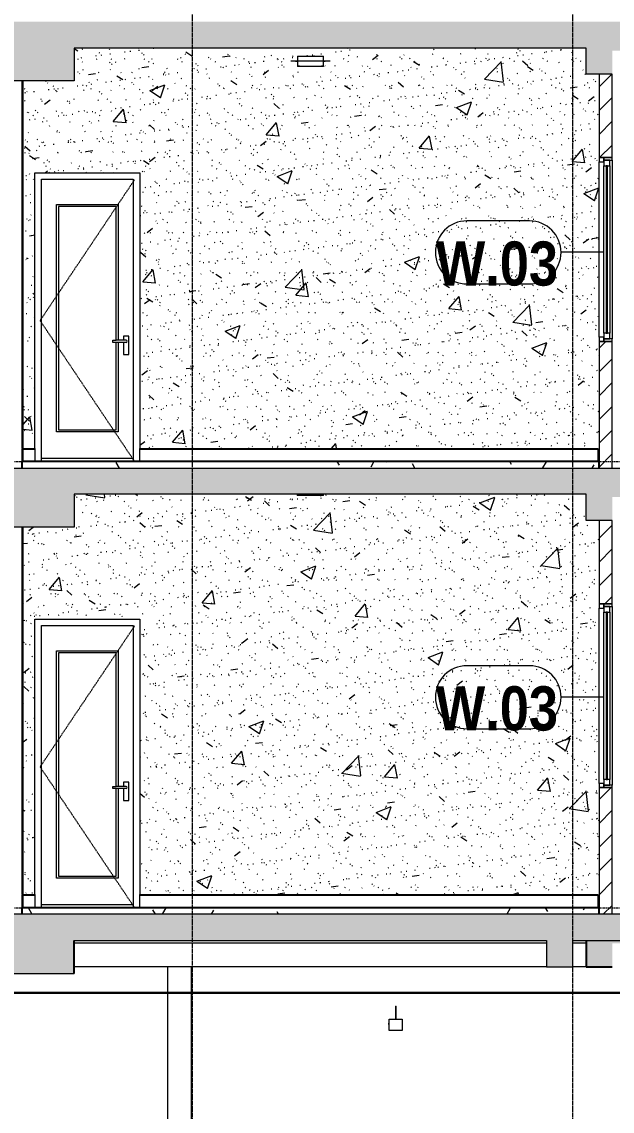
# Model space of a CAD drawing. Header units: millimetres. Extents: x 25061 to 259291, y -8723 to 35400.
# Drawn here: x 165010 to 169510, y 650 to 8950 of the extents above; entities that cross this region are included whole.
import ezdxf

# ---------------------------------------------------------------- set-up
doc = ezdxf.new("R2010")
doc.units = ezdxf.units.MM
for name, pattern in [('Centre', [31.75, 6.35, -4.7625, 15.875, -4.7625]), ('Dash', [6.35, 3.175, -3.175]), ('Grid Line', [22.225, 12.7, -3.175, 3.175, -3.175])]:
    doc.linetypes.add(name, pattern=pattern)
for name, color, linetype, lineweight in [('0-2', 50, 'Continuous', 5), ('A-CLNG-3', 13, 'Continuous', 18), ('A-CLNG-PATT-3', 13, 'Continuous', 9), ('A-DETL-GENF-2', 7, 'Continuous', 9), ('A-DETL-GENF-HDLN-1', 7, 'Dash', 9), ('A-DETL-THIN', 151, 'Continuous', 9), ('A-DOOR', 31, 'Continuous', 9), ('A-DOOR-1', 7, 'Continuous', 9), ('A-DOOR-2', 253, 'Continuous', 9), ('A-FLOR-1', 10, 'Continuous', 25), ('A-FLOR-2', 7, 'Continuous', 9), ('A-FLOR-HRAL-1', 253, 'Continuous', 9), ('A-FLOR-LEVL-2', 51, 'Centre', 9), ('A-FLOR-PATT-1', 7, 'Continuous', 9), ('A-FLOR-PATT-4', 67, 'Continuous', 9), ('A-GLAZ', 151, 'Continuous', 9), ('A-GLAZ-3', 7, 'Continuous', 9), ('A-GLAZ-4', 253, 'Continuous', 9), ('A-GLAZ-IDEN', 152, 'Continuous', 9), ('A-WALL', 113, 'Continuous', 9), ('A-WALL-2', 250, 'Continuous', 18), ('A-WALL-3', 7, 'Continuous', 9), ('A-WALL-PATT-1', 7, 'Continuous', 9), ('A-WALL-PATT-2', 9, 'Continuous', 9), ('E-LITE-EQPM', 33, 'Continuous', 9), ('E-LITE-EQPM-1', 7, 'Continuous', 9), ('E-LITE-EQPM-2', 253, 'Continuous', 9), ('I-WALL-1', 250, 'Continuous', 18), ('I-WALL-2', 7, 'Continuous', 9), ('S-BEAM-1', 12, 'Continuous', 5), ('S-BEAM-2', 10, 'Continuous', 25), ('S-BEAM-3', 7, 'Continuous', 9), ('S-GRID-1', 1, 'Grid Line', 9)]:
    doc.layers.add(name, color=color, linetype=linetype, lineweight=lineweight)
doc.styles.add('Arial_B_2', font='arialbd.ttf', dxfattribs={"width": 0.85, "height": 336})
pattern_1 = [(45, (-80880.3, 14125), (-90.50967, 90.50967), [])]
pattern_2 = [(0, (-80880.3, 14125), (650.24, 162.56), [53.645, -434.035, 53.645, -3034.995]), (0, (-80880.3, 14125), (650.24, 162.56), [-541.325, -434.035, 53.645, -921.715, -1625.6]), (0, (-80880.3, 14125), (650.24, 162.56), [-1950.72, 53.645, -434.035, 53.645, -1084.275]), (0, (-80880.3, 14125), (650.24, 162.56), [-2492.045, -271.475, 53.645, -759.155]), (120, (-80636.46, 14206.28), (-465.9011, 481.84436), [53.645, -434.035, 53.645, -3034.995]), (120, (-80636.46, 14206.28), (-465.9011, 481.84436), [-541.325, -434.035, 53.645, -921.715, -1625.6]), (120, (-80636.46, 14206.28), (-465.9011, 481.84436), [-1950.72, 53.645, -434.035, 53.645, -1084.275]), (120, (-80636.46, 14206.28), (-465.9011, 481.84436), [-2492.045, -271.475, 53.645, -759.155]), (240, (-80555.18, 14531.4), (-184.3389, -644.40436), [53.645, -434.035, 53.645, -3034.995]), (240, (-80555.18, 14531.4), (-184.3389, -644.40436), [-541.325, -434.035, 53.645, -921.715, -1625.6]), (240, (-80555.18, 14531.4), (-184.3389, -644.40436), [-1950.72, 53.645, -434.035, 53.645, -1084.275]), (240, (-80555.18, 14531.4), (-184.3389, -644.40436), [-2492.045, -271.475, 53.645, -759.155])]
pattern_3 = [(50, (-80880.3, 14125), (1165.978, -102.01), [121.92, -1341.12]), (355, (-80880.3, 14125), (-225.554, 1222.763), [97.536, -1072.896]), (100.451, (-80783.1, 14116.5), (940.433, 1120.746), [103.616, -1139.776]), (46.184, (-80880.3, 14450.1), (1734.906, -269.074), [182.88, -2011.68]), (96.636, (-80735.7, 14427.7), (1519.38, 1583.54), [155.42, -1709.665]), (351.184, (-80880.3, 14450.1), (1519.39, 1583.52), [146.3, -1609.34]), (21, (-80717.7, 14368.8), (970.332, -654.498), [121.92, -1341.12]), (326, (-80717.7, 14368.8), (395.533, 1178.804), [97.536, -1072.896]), (71.451, (-80636.9, 14314.3), (1365.87, 524.296), [103.616, -1139.776]), (37.5, (-80880.3, 14125), (19.767, 541.1527), [53.645, -1006.246, 53.645, -1035.507, -1076.96]), (37.5, (-80880.3, 14125), (19.767, 541.1527), [-2149.043, 53.645, -1023.315]), (7.5, (-80880.3, 14125), (427.646, 641.156), [53.645, -567.334, 53.645, -981.862, -410.464]), (7.5, (-80880.3, 14125), (427.646, 641.156), [-1656.486, 53.645, -356.82]), (327.5, (-81242.8, 14125), (867.782, -36.665), [53.645, -352.755, 53.645, -1214.323, -1682.496]), (327.5, (-81242.8, 14125), (867.782, -36.665), [-1674.368, 53.645, -1628.85]), (317.5, (-81405.4, 14125), (948.028, 162.731), [53.645, -474.675, 53.645, -788.416, -1194.816]), (317.5, (-81405.4, 14125), (948.028, 162.731), [-1370.38, 53.645, -1141.17])]
pattern_4 = [(37.5, (-80880.3, 14125), (-5.1206, 156.61216), [5.364, -118.181, 5.364, -132.812, -132.08]), (37.5, (-80880.3, 14125), (-5.1206, 156.61216), [-261.722, 5.364, -126.716]), (7.5, (-80880.3, 14125), (143.847, 229.3842), [5.364, -61.285, 5.364, -105.989, -42.672]), (7.5, (-80880.3, 14125), (143.847, 229.3842), [-178.003, 5.364, -37.308]), (327.5, (-80980.28, 14125), (253.1176, 0.4601), [5.364, -35.276, 5.364, -140.94, -191.008]), (327.5, (-80980.28, 14125), (253.1176, 0.4601), [-186.944, 5.364, -185.644]), (317.5, (-80980.28, 14125), (244.3381, 71.3376), [5.364, -14.956, 5.364, -90.546, -109.728]), (317.5, (-80980.28, 14125), (244.3381, 71.3376), [-116.23, 5.364, -104.364])]
pattern_5 = [(45, (-80880.3, 14125), (-84.8528, 84.8528), [])]

# ---------------------------------------------------------------- blocks, each defined once
blk = doc.blocks.new('NCV_TKTC_KET CAU_rvt-2-TKCS_MẶT CẮT 2')
at = {"layer": 'A-FLOR-PATT-1'}
h = blk.add_hatch(color=256, dxfattribs=at)
h.paths.add_polyline_path([(-109310.2, 1930), (-107752.6, 1930), (-107752.6, 1950), (-111752.6, 1950), (-111752.6, 1930), (-110105.4, 1930)])
h.paths.add_polyline_path([(-126922.6, 1930), (-122952.6, 1930), (-122952.6, 1950), (-126952.6, 1950), (-126952.6, 1930)])
h.paths.add_polyline_path([(-33652.6, 1930), (-33652.6, 1930), (-33652.6, 1950)])
h.paths.add_polyline_path([(-49152.9, 1930), (-49152.9, 1950), (-53152.6, 1950), (-53152.6, 1930), (-49271.6, 1930)])
at = {"layer": 'S-BEAM-1'}
for points in [[(-111752.2, 1750), (-111752.2, 1950), (-111952.2, 1950), (-111952.2, 1750)], [(-115852.6, 1700), (-115852.5, 1700), (-115852.6, 1847.9)]]:
    blk.add_hatch(color=256, dxfattribs=at).paths.add_polyline_path(points)
at = {"layer": 'A-FLOR-2'}
for p, q in [((-112252.6, 1930), (-115852.5, 1930)), ((-111952.2, 1930), (-112052.6, 1930))]:
    blk.add_line(p, q, dxfattribs=at)
at = {"layer": 'S-BEAM-2'}
for p, q in [((-115852.5, 1700), (-115852.5, 1950)), ((-111952.2, 1950), (-111952.2, 1750)), ((-111952.2, 1750), (-111752.2, 1750))]:
    blk.add_line(p, q, dxfattribs=at)
at = {"layer": 'S-BEAM-3'}
for p, q in [((-112252.6, 1750), (-115852.5, 1750)), ((-111952.2, 1750), (-112052.6, 1750))]:
    blk.add_line(p, q, dxfattribs=at)
blk = doc.blocks.new('DOOR_CW_01 CANH MO-PANEL KINH - DIG_02-800x2200-CỬA NHÔM KÍNH-400864-TKCS_MẶT CẮT 2')
at = {"layer": 'A-DETL-GENF-HDLN-1'}
for p, q in [((-116112.6, 6673.5), (-115392.6, 7747)), ((-115392.6, 5600), (-116112.6, 6673.5))]:
    blk.add_line(p, q, dxfattribs=at)
at = {"layer": 'A-DOOR-1'}
for p, q in [((-116102.6, 5600), (-116102.6, 7750)), ((-116102.6, 7750), (-115402.6, 7750)), ((-115402.6, 7750), (-115402.6, 5600)), ((-115987.6, 7558), (-115517.6, 7558)), ((-115987.6, 5826), (-115987.6, 7558)), ((-115517.6, 7558), (-115517.6, 6524.5)), ((-115532.6, 7543), (-115972.6, 7543)), ((-115972.6, 7543), (-115972.6, 5841)), ((-115532.6, 6524.5), (-115532.6, 7543)), ((-115558.4, 6524.5), (-115532.6, 6524.5)), ((-115558.4, 6507.5), (-115558.4, 6524.5)), ((-115532.6, 6507.5), (-115558.4, 6507.5)), ((-115457.6, 6524.5), (-115532.6, 6524.5)), ((-115532.6, 5841), (-115532.6, 6507.5)), ((-115457.6, 6507.5), (-115532.6, 6507.5)), ((-115517.6, 6507.5), (-115517.6, 5826)), ((-115477.3, 6556), (-115477.3, 6524.5)), ((-115437.8, 6556), (-115477.3, 6556)), ((-115477.3, 6507.5), (-115477.3, 6416)), ((-115437.8, 6416), (-115437.8, 6556)), ((-115477.3, 6416), (-115437.8, 6416)), ((-115517.6, 5826), (-115987.6, 5826)), ((-115972.6, 5841), (-115532.6, 5841)), ((-116152.6, 5700), (-116152.6, 5695)), ((-115352.6, 5695), (-115352.6, 5700)), ((-116102.6, 5626), (-115402.6, 5626))]:
    blk.add_line(p, q, dxfattribs=at)
for start, end in [(0, 90), (270, 360)]:
    blk.add_arc((-115457.6, 6516), 8.5, start, end, dxfattribs=at)
blk = doc.blocks.new('M_Fixed - 900 x 1400-901190-TKCS_MẶT CẮT 2')
at = {"layer": 'A-GLAZ-3'}
for p, q in [((-111815.564287, 7915), (-111852.564287, 7915)), ((-111852.564287, 7915), (-111852.564287, 7883)), ((-111752.564287, 7915), (-111815.564287, 7915)), ((-111815.564287, 7915), (-111815.564287, 7896)), ((-111815.564287, 7883), (-111815.564287, 7915)), ((-111771.564287, 7896), (-111815.564287, 7896)), ((-111815.564287, 7896), (-111815.564287, 7852)), ((-111815.564287, 7896), (-111752.564287, 7896)), ((-111771.564287, 7852), (-111771.564287, 7896)), ((-111752.564287, 7896), (-111752.564287, 7915)), ((-111752.564287, 7896), (-111752.564287, 6534)), ((-111852.564287, 7883), (-111815.564287, 7883)), ((-111852.564287, 6547), (-111852.564287, 7883)), ((-111815.564287, 7852), (-111771.564287, 7852)), ((-111815.564287, 6578), (-111815.564287, 7852)), ((-111787.564287, 7852), (-111799.564287, 7852)), ((-111799.564287, 7852), (-111799.564287, 6578)), ((-111787.564287, 6578), (-111787.564287, 7852)), ((-111771.564287, 7852), (-111771.564287, 6578)), ((-111771.564287, 6578), (-111815.564287, 6578)), ((-111815.564287, 6578), (-111815.564287, 6534)), ((-111799.564287, 6578), (-111787.564287, 6578)), ((-111771.564287, 6534), (-111771.564287, 6578)), ((-111815.564287, 6547), (-111852.564287, 6547)), ((-111852.564287, 6547), (-111852.564287, 6515)), ((-111852.564287, 6515), (-111815.564287, 6515)), ((-111815.564287, 6515), (-111815.564287, 6547)), ((-111815.564287, 6534), (-111771.564287, 6534)), ((-111752.564287, 6534), (-111815.564287, 6534)), ((-111815.564287, 6534), (-111815.564287, 6515)), ((-111815.564287, 6515), (-111752.564287, 6515)), ((-111752.564287, 6515), (-111752.564287, 6534))]:
    blk.add_line(p, q, dxfattribs=at)
blk = doc.blocks.new('LIC_08-ĐÈN LED TRÒN GẮN NỔI - LIC_08 - ĐÈN LED TRÒN GẮN NỔI_ P_18W_ ÁNH SÁNG TRẮNG 6000K-V151-TKCS_MẶT CẮT 2')
at = {"layer": 'E-LITE-EQPM-1'}
for p, q in [((-114152.1, 8650), (-114202.1, 8650)), ((-114167.1, 8650), (-114154, 8650)), ((-113940.5, 8650), (-114167.1, 8650)), ((-114152.1, 8687), (-114152.1, 8610)), ((-114152.1, 8687), (-114052.1, 8687)), ((-114052.1, 8687), (-113952.1, 8687)), ((-113952.1, 8610), (-113952.1, 8687)), ((-113902.1, 8650), (-113952.1, 8650)), ((-113949.2, 8650), (-113940.5, 8650)), ((-114052.1, 8610), (-114152.1, 8610)), ((-114142.1, 8618), (-114142.1, 8615)), ((-113952.1, 8610), (-114052.1, 8610)), ((-113962.1, 8615), (-113962.1, 8618))]:
    blk.add_line(p, q, dxfattribs=at)
blk = doc.blocks.new('Railing - Railing-916014-TKCS_MẶT CẮT 2')
at = {"layer": 'A-FLOR-HRAL-1'}
for p, q in [((-116242.564287, 5695), (-116252.564287, 5695)), ((-116252.564287, 5695), (-116252.564287, 5600)), ((-116242.564287, 5600), (-116242.564287, 5695)), ((-116242.564287, 5695), (-116152.564287, 5695)), ((-116152.564287, 5695), (-116152.564287, 5600)), ((-111852.564287, 5695), (-111862.564287, 5695)), ((-111862.564287, 5695), (-111862.564287, 5600)), ((-111852.564287, 5600), (-111852.564287, 5695)), ((-116252.564287, 5600), (-116242.564287, 5600)), ((-111862.564287, 5600), (-111852.564287, 5600))]:
    blk.add_line(p, q, dxfattribs=at)
blk = doc.blocks.new('Railing - Railing-916015-TKCS_MẶT CẮT 2')
at = {"layer": 'A-FLOR-HRAL-1'}
for p, q in [((-115352.564287, 5600), (-115352.564287, 5695)), ((-115352.564287, 5695), (-111862.564287, 5695))]:
    blk.add_line(p, q, dxfattribs=at)
blk = doc.blocks.new('NCV_TKTC_TANG 2_rvt-2-TKCS_MẶT CẮT 2')
at = {"layer": 'A-FLOR-PATT-4'}
h = blk.add_hatch(dxfattribs=at)
h.set_pattern_fill('FP_36', color=256, style=0, pattern_type=2)
h.set_pattern_definition(pattern_2)
h.paths.add_polyline_path([(-111852.6, 5550), (-111852.6, 5600), (-116252.6, 5600), (-116252.6, 5550), (-112491.1, 5550)])
at = {"layer": 'A-WALL-PATT-1'}
h = blk.add_hatch(dxfattribs=at)
h.set_pattern_fill('FP_39', color=256, style=0, pattern_type=2)
h.set_pattern_definition(pattern_5)
h.paths.add_polyline_path([(-116242.6, 5700), (-116242.6, 8500), (-116252.6, 8500), (-116252.6, 5700)])
at = {"layer": 'A-WALL-PATT-2'}
h = blk.add_hatch(dxfattribs=at)
h.set_pattern_fill('FP_37', color=256, style=0, pattern_type=2)
h.set_pattern_definition(pattern_3)
h.paths.add_polyline_path([(-111862.6, 5700), (-111852.6, 5700), (-111852.6, 8550), (-111952.2, 8550), (-111952.2, 8750), (-115852.5, 8750), (-115852.5, 8500), (-116242.6, 8500), (-116242.6, 5700), (-116152.6, 5700), (-116152.6, 7800), (-115352.6, 7800), (-115352.6, 5700), (-112491.1, 5700)])
h.paths.add_polyline_path([(-114142.1, 8610), (-114152.1, 8610), (-114152.1, 8687), (-113952.1, 8687), (-113952.1, 8610), (-114139.1, 8610)])
h = blk.add_hatch(dxfattribs=at)
h.set_pattern_fill('FP_38', color=256, style=0, pattern_type=2)
h.set_pattern_definition(pattern_4)
h.paths.add_polyline_path([(-111862.6, 5700), (-111852.6, 5700), (-111852.6, 8550), (-111952.2, 8550), (-111952.2, 8750), (-115852.5, 8750), (-115852.5, 8500), (-116242.6, 8500), (-116242.6, 5700), (-116152.6, 5700), (-116152.6, 7800), (-115352.6, 7800), (-115352.6, 5700), (-112491.1, 5700)])
h.paths.add_polyline_path([(-114142.1, 8610), (-114152.1, 8610), (-114152.1, 8687), (-113952.1, 8687), (-113952.1, 8610), (-114139.1, 8610)])
h = blk.add_hatch(dxfattribs=at)
h.set_pattern_fill('FP_34', color=256, style=0, pattern_type=2)
h.set_pattern_definition(pattern_1)
h.paths.add_polyline_path([(-111752.6, 5550), (-111752.6, 6515), (-111852.6, 6515), (-111852.6, 5550)])
h.paths.add_polyline_path([(-111752.6, 7915), (-111752.6, 8550), (-111852.6, 8550), (-111852.6, 7915)])
at = {"layer": 'A-FLOR-1'}
for p, q in [((-111852.6, 5600), (-116252.6, 5600)), ((-116252.6, 5600), (-116252.6, 5550)), ((-111852.6, 5550), (-111852.6, 5600))]:
    blk.add_line(p, q, dxfattribs=at)
at = {"layer": 'A-WALL-2'}
for p, q in [((-111852.6, 7915), (-111752.6, 7915)), ((-111752.6, 6515), (-111852.6, 6515)), ((-111852.6, 5700), (-111852.6, 5550))]:
    blk.add_line(p, q, dxfattribs=at)
at = {"layer": 'A-WALL-3'}
for p, q in [((-111852.6, 8550), (-111852.6, 7915)), ((-111752.6, 7915), (-111752.6, 8550)), ((-111852.6, 6515), (-111852.6, 5700)), ((-111752.6, 5550), (-111752.6, 6515))]:
    blk.add_line(p, q, dxfattribs=at)
at = {"layer": 'I-WALL-1'}
for p, q in [((-116252.6, 8500), (-116252.6, 5700)), ((-116242.6, 5700), (-116242.6, 8500)), ((-116252.6, 5700), (-116242.6, 5700))]:
    blk.add_line(p, q, dxfattribs=at)
at = {"layer": 'I-WALL-2'}
for p, q in [((-116152.6, 5700), (-116152.6, 7800)), ((-116152.6, 7800), (-115352.6, 7800)), ((-115352.6, 7800), (-115352.6, 5700)), ((-116242.6, 5700), (-116152.6, 5700)), ((-115352.6, 5700), (-111862.6, 5700))]:
    blk.add_line(p, q, dxfattribs=at)
at = {"layer": ''}
for name in ['Railing - Railing-916014-TKCS_MẶT CẮT 2', 'Railing - Railing-916015-TKCS_MẶT CẮT 2']:
    blk.add_blockref(name, (0, 0), dxfattribs=at)
at = {"layer": 'A-DOOR'}
blk.add_blockref('DOOR_CW_01 CANH MO-PANEL KINH - DIG_02-800x2200-CỬA NHÔM KÍNH-400864-TKCS_MẶT CẮT 2', (0, 0), dxfattribs=at)
at = {"layer": 'A-GLAZ'}
blk.add_blockref('M_Fixed - 900 x 1400-901190-TKCS_MẶT CẮT 2', (0, 0), dxfattribs=at)
at = {"layer": 'E-LITE-EQPM'}
blk.add_blockref('LIC_08-ĐÈN LED TRÒN GẮN NỔI - LIC_08 - ĐÈN LED TRÒN GẮN NỔI_ P_18W_ ÁNH SÁNG TRẮNG 6000K-V151-TKCS_MẶT CẮT 2', (0, 0), dxfattribs=at)
blk = doc.blocks.new('M_Fixed - 900 x 1400-553070-TKCS_MẶT CẮT 2')
at = {"layer": 'A-GLAZ-3'}
for p, q in [((-111815.564287, 4515), (-111852.564287, 4515)), ((-111852.564287, 4515), (-111852.564287, 4483)), ((-111852.564287, 4483), (-111815.564287, 4483)), ((-111852.564287, 3147), (-111852.564287, 4483)), ((-111752.564287, 4515), (-111815.564287, 4515)), ((-111815.564287, 4515), (-111815.564287, 4496)), ((-111815.564287, 4483), (-111815.564287, 4515)), ((-111771.564287, 4496), (-111815.564287, 4496)), ((-111815.564287, 4496), (-111815.564287, 4452)), ((-111815.564287, 4496), (-111752.564287, 4496)), ((-111771.564287, 4452), (-111771.564287, 4496)), ((-111752.564287, 4496), (-111752.564287, 4515)), ((-111752.564287, 4496), (-111752.564287, 3134)), ((-111815.564287, 4452), (-111771.564287, 4452)), ((-111815.564287, 3178), (-111815.564287, 4452)), ((-111787.564287, 4452), (-111799.564287, 4452)), ((-111799.564287, 4452), (-111799.564287, 3178)), ((-111787.564287, 3178), (-111787.564287, 4452)), ((-111771.564287, 4452), (-111771.564287, 3178)), ((-111771.564287, 3178), (-111815.564287, 3178)), ((-111815.564287, 3178), (-111815.564287, 3134)), ((-111799.564287, 3178), (-111787.564287, 3178)), ((-111771.564287, 3134), (-111771.564287, 3178)), ((-111815.564287, 3147), (-111852.564287, 3147)), ((-111852.564287, 3147), (-111852.564287, 3115)), ((-111852.564287, 3115), (-111815.564287, 3115)), ((-111815.564287, 3115), (-111815.564287, 3147)), ((-111815.564287, 3134), (-111771.564287, 3134)), ((-111752.564287, 3134), (-111815.564287, 3134)), ((-111815.564287, 3134), (-111815.564287, 3115)), ((-111815.564287, 3115), (-111752.564287, 3115)), ((-111752.564287, 3115), (-111752.564287, 3134))]:
    blk.add_line(p, q, dxfattribs=at)
blk = doc.blocks.new('LIC_08-ĐÈN LED TRÒN GẮN NỔI - LIC_08 - ĐÈN LED TRÒN GẮN NỔI_ P_18W_ ÁNH SÁNG TRẮNG 6000K-511114-TKCS_MẶT CẮT 2')
at = {"layer": 'E-LITE-EQPM-1'}
for p, q in [((-40277.2, 8750), (-40277.2, 8740)), ((-40177.2, 8740), (-40277.2, 8740)), ((-40267.2, 8748), (-40267.2, 8745)), ((-40077.2, 8740), (-40177.2, 8740)), ((-40087.2, 8745), (-40087.2, 8748)), ((-40077.2, 8740), (-40077.2, 8750))]:
    blk.add_line(p, q, dxfattribs=at)
blk = doc.blocks.new('Railing - Railing-977363-TKCS_MẶT CẮT 2')
at = {"layer": 'A-FLOR-HRAL-1'}
for p, q in [((-116242.564287, 2295), (-116252.564287, 2295)), ((-116252.564287, 2295), (-116252.564287, 2200)), ((-116242.564287, 2200), (-116242.564287, 2295)), ((-116242.564287, 2295), (-116152.564287, 2295)), ((-116152.564287, 2295), (-116152.564287, 2200)), ((-111852.564287, 2295), (-111862.564287, 2295)), ((-111862.564287, 2295), (-111862.564287, 2200)), ((-111852.564287, 2200), (-111852.564287, 2295)), ((-116252.564287, 2200), (-116242.564287, 2200)), ((-111862.564287, 2200), (-111852.564287, 2200))]:
    blk.add_line(p, q, dxfattribs=at)
blk = doc.blocks.new('Railing - Railing-964645-TKCS_MẶT CẮT 2')
at = {"layer": 'A-FLOR-HRAL-1'}
for p, q in [((-115352.564287, 2200), (-115352.564287, 2295)), ((-115352.564287, 2295), (-111862.564287, 2295))]:
    blk.add_line(p, q, dxfattribs=at)
blk = doc.blocks.new('NCV_TKTC_TANG 1_rvt-2-TKCS_MẶT CẮT 2')
at = {"layer": 'A-FLOR-PATT-4'}
h = blk.add_hatch(dxfattribs=at)
h.set_pattern_fill('FP_36', color=256, style=0, pattern_type=2)
h.set_pattern_definition(pattern_2)
h.paths.add_polyline_path([(-114081.5, 2150), (-111852.6, 2150), (-111852.6, 2200), (-116252.6, 2200), (-116252.6, 2150), (-115671.9, 2150)])
at = {"layer": 'A-WALL-PATT-1'}
h = blk.add_hatch(dxfattribs=at)
h.set_pattern_fill('FP_39', color=256, style=0, pattern_type=2)
h.set_pattern_definition(pattern_5)
h.paths.add_polyline_path([(-116242.6, 2300), (-116242.6, 5100), (-116252.6, 5100), (-116252.6, 2300)])
at = {"layer": 'A-WALL-PATT-2'}
h = blk.add_hatch(dxfattribs=at)
h.set_pattern_fill('FP_37', color=256, style=0, pattern_type=2)
h.set_pattern_definition(pattern_3)
h.paths.add_polyline_path([(-116242.6, 2300), (-116152.6, 2300), (-116152.6, 4400), (-115352.6, 4400), (-115352.6, 2300), (-111852.6, 2300), (-111852.6, 5150), (-111952.2, 5150), (-111952.2, 5350), (-113952.6, 5350), (-113952.6, 5340), (-114152.6, 5340), (-114152.6, 5350), (-115852.5, 5350), (-115852.5, 5100), (-116242.6, 5100), (-116242.6, 2464.8)])
h = blk.add_hatch(dxfattribs=at)
h.set_pattern_fill('FP_38', color=256, style=0, pattern_type=2)
h.set_pattern_definition(pattern_4)
h.paths.add_polyline_path([(-116242.6, 2300), (-116152.6, 2300), (-116152.6, 4400), (-115352.6, 4400), (-115352.6, 2300), (-111852.6, 2300), (-111852.6, 5150), (-111952.2, 5150), (-111952.2, 5350), (-113952.6, 5350), (-113952.6, 5340), (-114152.6, 5340), (-114152.6, 5350), (-115852.5, 5350), (-115852.5, 5100), (-116242.6, 5100), (-116242.6, 2464.8)])
h = blk.add_hatch(dxfattribs=at)
h.set_pattern_fill('FP_34', color=256, style=0, pattern_type=2)
h.set_pattern_definition(pattern_1)
h.paths.add_polyline_path([(-111752.6, 2150), (-111752.6, 3115), (-111852.6, 3115), (-111852.6, 2150)])
h.paths.add_polyline_path([(-111752.6, 4515), (-111752.6, 5150), (-111852.6, 5150), (-111852.6, 4515)])
at = {"layer": 'A-FLOR-1'}
for p, q in [((-111852.6, 2200), (-116252.6, 2200)), ((-116252.6, 2200), (-116252.6, 2150)), ((-111852.6, 2150), (-111852.6, 2200))]:
    blk.add_line(p, q, dxfattribs=at)
at = {"layer": 'A-WALL-2'}
for p, q in [((-111852.6, 5150), (-111852.6, 4515)), ((-111852.6, 4515), (-111752.6, 4515)), ((-111852.6, 3115), (-111852.6, 2150)), ((-111752.6, 3115), (-111852.6, 3115))]:
    blk.add_line(p, q, dxfattribs=at)
at = {"layer": 'A-WALL-3'}
for p, q in [((-111752.6, 4515), (-111752.6, 5150)), ((-111752.6, 2150), (-111752.6, 3115))]:
    blk.add_line(p, q, dxfattribs=at)
at = {"layer": 'I-WALL-1'}
for p, q in [((-116252.6, 5100), (-116252.6, 2300)), ((-116242.6, 2300), (-116242.6, 5100)), ((-116252.6, 2300), (-116242.6, 2300))]:
    blk.add_line(p, q, dxfattribs=at)
at = {"layer": 'I-WALL-2'}
for p, q in [((-116152.6, 2300), (-116152.6, 4400)), ((-116152.6, 4400), (-115352.6, 4400)), ((-115352.6, 4400), (-115352.6, 2300)), ((-116242.6, 2300), (-116152.6, 2300)), ((-115352.6, 2300), (-111862.6, 2300))]:
    blk.add_line(p, q, dxfattribs=at)
at = {"layer": 'A-DOOR-2'}
blk.add_blockref('DOOR_CW_01 CANH MO-PANEL KINH - DIG_02-800x2200-CỬA NHÔM KÍNH-400864-TKCS_MẶT CẮT 2', (0, -3400), dxfattribs=at)
at = {"layer": 'A-FLOR-HRAL-1'}
for name in ['Railing - Railing-977363-TKCS_MẶT CẮT 2', 'Railing - Railing-964645-TKCS_MẶT CẮT 2']:
    blk.add_blockref(name, (0, 0), dxfattribs=at)
at = {"layer": 'A-GLAZ-4'}
blk.add_blockref('M_Fixed - 900 x 1400-553070-TKCS_MẶT CẮT 2', (0, 0), dxfattribs=at)
at = {"layer": 'E-LITE-EQPM-2'}
blk.add_blockref('LIC_08-ĐÈN LED TRÒN GẮN NỔI - LIC_08 - ĐÈN LED TRÒN GẮN NỔI_ P_18W_ ÁNH SÁNG TRẮNG 6000K-511114-TKCS_MẶT CẮT 2', (-73875.4, -3400), dxfattribs=at)
blk = doc.blocks.new('EAE_STL_PENDANT_TK_15W_120cm - LIC_01-ĐÈN LED BATTEN 1_2_ P_2x20W_ ÁNH SÁNG TRẮNG 6000K_ LẮP ĐẶT NỔI_TREO TY-1359257-TKCS_MẶT CẮT 2')
at = {"layer": 'E-LITE-EQPM'}
for p, q in [((-125955.1, 1450), (-125955.1, 1350)), ((-125955.1, 1450), (-125955.1, 1350)), ((-125955.1, 1450), (-125952.6, 1450)), ((-125955.1, 1450), (-125955.1, 1450)), ((-125952.6, 1450), (-125950.2, 1450)), ((-125950.2, 1450), (-125950.2, 1450)), ((-125950.1, 1350), (-125950.1, 1450)), ((-125950.1, 1350), (-125950.1, 1450)), ((-126002.6, 1350), (-125902.6, 1350)), ((-126002.6, 1348), (-126002.6, 1350)), ((-126002.6, 1264), (-126002.6, 1348)), ((-125902.6, 1350), (-125902.6, 1348)), ((-125902.6, 1348), (-125902.6, 1264)), ((-126004.6, 1321.7), (-126004.6, 1322)), ((-126004.6, 1322), (-126002.6, 1322)), ((-126004.6, 1321.9), (-126002.6, 1321.9)), ((-126004.6, 1321.9), (-126002.6, 1321.9)), ((-126004.6, 1311.8), (-126004.6, 1321.7)), ((-126004.6, 1321.7), (-126002.6, 1321.7)), ((-126002.6, 1311.8), (-126004.6, 1311.8)), ((-126004.6, 1311.7), (-126002.6, 1311.7)), ((-125902.6, 1264), (-126002.6, 1264))]:
    blk.add_line(p, q, dxfattribs=at)
blk = doc.blocks.new('SSA-WINDOW TAG - 10-2062020-TKCS_MẶT CẮT 2')
at = {"layer": 'A-GLAZ-IDEN'}
for p, q in [((-117145.064287, 7454.4), (-117622.564287, 7454.4)), ((-117622.564287, 6974.4), (-117145.064287, 6974.4))]:
    blk.add_line(p, q, dxfattribs=at)
for centre, start, end in [((-117622.564287, 7214.4), 90, 270), ((-117145.064287, 7214.4), 270, 90)]:
    blk.add_arc(centre, 240, start, end, dxfattribs=at)

msp = doc.modelspace()

# ---------------------------------------------------------------- hatches: boundary and pattern name
at = {"layer": 'A-CLNG-PATT-3'}
h = msp.add_hatch(dxfattribs=at)
h.set_pattern_fill('FP_41', color=256, style=0, pattern_type=2)
h.set_pattern_definition([(0, (200382.47, 14125), (1300.48, 325.12), [53.645, -921.715, 53.645, -6123.635]), (0, (200382.47, 14125), (1300.48, 325.12), [-1029.005, -921.715, 53.645, -1897.075, -3251.2]), (0, (200382.47, 14125), (1300.48, 325.12), [-3901.44, 53.645, -921.715, 53.645, -2222.195]), (0, (200382.47, 14125), (1300.48, 325.12), [-4930.445, -596.595, 53.645, -1571.955]), (120, (200870.15, 14287.56), (-931.8022, 963.6887), [53.645, -921.715, -6177.28]), (120, (200870.15, 14287.56), (-931.8022, 963.6887), [-975.36, 53.645, -921.715, -5201.92]), (120, (200870.15, 14287.56), (-931.8022, 963.6887), [-1950.72, 53.645, -1897.075, -3251.2]), (120, (200870.15, 14287.56), (-931.8022, 963.6887), [-3901.44, 53.645, -921.715, -2275.84]), (120, (200870.15, 14287.56), (-931.8022, 963.6887), [-4876.8, 53.645, -596.595, -1625.6]), (120, (200870.15, 14287.56), (-931.8022, 963.6887), [-5527.04, 53.645, -1571.955]), (240, (201032.7, 14937.8), (-368.6778, -1288.8087), [53.645, -921.715, -6177.28]), (240, (201032.7, 14937.8), (-368.6778, -1288.8087), [-975.36, 53.645, -921.715, -5201.92]), (240, (201032.7, 14937.8), (-368.6778, -1288.8087), [-1950.72, 53.645, -1897.075, -3251.2]), (240, (201032.7, 14937.8), (-368.6778, -1288.8087), [-3901.44, 53.645, -921.715, -2275.84]), (240, (201032.7, 14937.8), (-368.6778, -1288.8087), [-4876.8, 53.645, -596.595, -1625.6]), (240, (201032.7, 14937.8), (-368.6778, -1288.8087), [-5527.04, 53.645, -1571.955])])
h.paths.add_polyline_path([(247310.1, 1550), (247310.1, 1555), (243310.1, 1554), (243310.1, 1550), (247100.3, 1550)])
h.paths.add_polyline_path([(154310.2, 1550), (158310.2, 1551), (158310.2, 1555), (154310.2, 1555)])
h.paths.add_polyline_path([(158610.1, 1550), (173510.1, 1550), (173510.1, 1555), (158610.1, 1555), (158610.1, 1551.1)])
h.paths.add_polyline_path([(243010.1, 1550), (243010.1, 1555), (228110.1, 1555), (228110.1, 1550), (242726.6, 1550)])
at = {"layer": 'A-DETL-GENF-2'}
h = msp.add_hatch(color=256, dxfattribs=at)
h.paths.add_polyline_path([(154010.3, 8350), (154310.3, 8350), (154310.3, 8950), (154010.3, 8950)])
h.paths.add_polyline_path([(247310.3, 8350), (247610.2, 8350), (247610.2, 8950), (247310.3, 8950)])
h.paths.add_polyline_path([(228110.3, 8350), (228110.3, 8730), (232109.9, 8730), (232109.9, 8550), (232309.9, 8550), (232309.9, 8750), (236210.2, 8750), (236210.2, 8500), (236810.2, 8500), (236810.2, 8750), (239210.2, 8750), (239210.2, 8500), (239410.1, 8500), (239410.1, 8750), (243010.3, 8750), (243010.3, 8350), (243310.2, 8350), (243310.2, 8730), (244910.2, 8730), (244910.2, 8500), (245110.2, 8500), (245110.2, 9100), (244910.2, 9100), (244910.2, 8950), (227810.3, 8950), (227810.3, 8350)])
h.paths.add_polyline_path([(173810.3, 8350), (173810.3, 9100), (173610.3, 9100), (173610.3, 8950), (156710.2, 8950), (156710.2, 9100), (156510.2, 9100), (156510.2, 8500), (156710.2, 8500), (156710.2, 8730), (158310.3, 8730), (158310.3, 8350), (158610.3, 8350), (158610.3, 8750), (162210.3, 8750), (162210.3, 8500), (162410.2, 8500), (162410.2, 8750), (164810.2, 8750), (164810.2, 8500), (165410.3, 8500), (165410.3, 8750), (169310.6, 8750), (169310.6, 8550), (169510.6, 8550), (169510.6, 8730), (173510.3, 8730), (173510.3, 8350), (173543, 8350)])
h = msp.add_hatch(color=256, dxfattribs=at)
h.paths.add_polyline_path([(154010.3, 4950), (154310.3, 4950), (154310.3, 5550), (154010.3, 5550)])
h.paths.add_polyline_path([(247310.3, 4950), (247610.2, 4950), (247610.2, 5550), (247310.3, 5550)])
h.paths.add_polyline_path([(227810.3, 4950), (228110.3, 4950), (228110.3, 5330), (232109.9, 5330), (232109.9, 5150), (232309.9, 5150), (232309.9, 5350), (236210.2, 5350), (236210.2, 5100), (236810.2, 5100), (236810.2, 5350), (239210.2, 5350), (239210.2, 5100), (239410.1, 5100), (239410.1, 5350), (243010.3, 5350), (243010.3, 4950), (243310.2, 4950), (243310.2, 5330), (244910.2, 5330), (244910.2, 5100), (245110.2, 5100), (245110.2, 5700), (244910.2, 5700), (244910.2, 5550), (227810.3, 5549.3)])
h.paths.add_polyline_path([(173810.3, 4950), (173810.3, 5700), (173610.3, 5700), (173610.3, 5550), (156710.2, 5550), (156710.2, 5700), (156510.2, 5700), (156510.2, 5100), (156710.2, 5100), (156710.2, 5330), (158310.3, 5330), (158310.3, 4950), (158610.3, 4950), (158610.3, 5350), (162210.3, 5350), (162210.3, 5100), (162410.2, 5100), (162410.2, 5350), (164810.2, 5350), (164810.2, 5100), (165410.3, 5100), (165410.3, 5350), (169310.6, 5350), (169310.6, 5150), (169510.6, 5150), (169510.6, 5330), (173510.3, 5330), (173510.3, 4950), (173543, 4950)])
h = msp.add_hatch(color=256, dxfattribs=at)
h.paths.add_polyline_path([(154010.2, 1550), (154310.1, 1550), (154310.1, 1950), (158310.2, 1950), (158310.2, 1550), (158610.1, 1550), (158610.1, 1950), (162210.3, 1950), (162210.3, 1700), (162410.2, 1700), (162410.2, 1950), (164810.2, 1950), (164810.2, 1700), (165410.2, 1700), (165410.2, 1950), (169010.1, 1950), (169010.1, 1750), (169210.1, 1750), (169210.1, 1950), (173510.1, 1950), (173510.1, 1550), (173810.1, 1550), (173810.1, 2150), (154010.2, 2150), (154010.2, 1847.9)])
h.paths.add_polyline_path([(228110.1, 1550), (228110.1, 1950), (232109.9, 1950), (232109.9, 1750), (232309.9, 1750), (232309.9, 1950), (236210.1, 1950), (236210.1, 1700), (236810.2, 1700), (236810.2, 1950), (239210.2, 1950), (239210.2, 1700), (239410.1, 1700), (239410.1, 1950), (243010.1, 1950), (243010.1, 1550), (243310.1, 1550), (243310.1, 1930), (247310.1, 1930), (247310.1, 1550), (247610.1, 1550), (247610.1, 2150), (227810.1, 2150), (227810.1, 1550)])

# ---------------------------------------------------------------- linework, layer by layer
at = {"layer": 'A-CLNG-3'}
for p, q in [((173510.1, 1555), (158610.1, 1555)), ((158610.1, 1550), (173510.1, 1550))]:
    msp.add_line(p, q, dxfattribs=at)
at = {"layer": 'A-DETL-THIN'}
for p, q in [((169310.6, 8750), (165410.3, 8750)), ((165410.3, 8750), (165410.3, 8500)), ((169310.6, 8550), (169310.6, 8750)), ((169510.6, 8550), (169310.6, 8550)), ((165410.3, 8500), (164810.2, 8500)), ((156710.2, 5550), (173610.3, 5550)), ((169310.6, 5350), (165410.3, 5350)), ((165410.3, 5350), (165410.3, 5100)), ((169310.6, 5150), (169310.6, 5350)), ((169510.6, 5150), (169310.6, 5150)), ((165410.3, 5100), (164810.2, 5100)), ((173810.1, 2150), (154010.2, 2150)), ((165410.2, 1700), (165410.2, 1950)), ((165410.2, 1950), (169010.1, 1950)), ((169010.1, 1950), (169010.1, 1750)), ((169210.1, 1750), (169210.1, 1950)), ((169210.1, 1950), (173510.1, 1950)), ((169010.1, 1750), (169210.1, 1750)), ((164810.2, 1700), (165410.2, 1700))]:
    msp.add_line(p, q, dxfattribs=at)
at = {"layer": 'A-FLOR-LEVL-2'}
for p, q in [((147110.2, 5600), (255566.7, 5600)), ((147110.2, 2200), (255566.7, 2200))]:
    msp.add_line(p, q, dxfattribs=at)
at = {"layer": 'A-GLAZ-IDEN'}
for p, q in [((169438.8, 7194.6), (169120.2, 7194.6)), ((169438.8, 3805.7), (169120.2, 3805.7))]:
    msp.add_line(p, q, dxfattribs=at)
at = {"layer": 'A-WALL'}
for p, q in [((166120.2, 1750), (166120.2, 1555)), ((166300.2, 1750), (166300.2, 1555)), ((166120.2, 1550), (166120.2, 500)), ((166300.2, 1550), (166300.2, -1928))]:
    msp.add_line(p, q, dxfattribs=at)
at = {"layer": 'S-GRID-1'}
for p, q in [((166310.2, -3283.1), (166310.2, 30285.9)), ((169210.1, -3283.1), (169210.1, 30285.9))]:
    msp.add_line(p, q, dxfattribs=at)

# ---------------------------------------------------------------- block references
at = {"layer": '0-2'}
for name in ['NCV_TKTC_KET CAU_rvt-2-TKCS_MẶT CẮT 2', 'NCV_TKTC_TANG 2_rvt-2-TKCS_MẶT CẮT 2', 'NCV_TKTC_TANG 1_rvt-2-TKCS_MẶT CẮT 2']:
    msp.add_blockref(name, (281262.8, 0), dxfattribs=at)
at = {"layer": 'A-GLAZ-IDEN'}
for p in [(286025.3, -21.4), (286025.3, -3410.4)]:
    msp.add_blockref('SSA-WINDOW TAG - 10-2062020-TKCS_MẶT CẮT 2', p, dxfattribs=at)
at = {"layer": 'E-LITE-EQPM'}
msp.add_blockref('EAE_STL_PENDANT_TK_15W_120cm - LIC_01-ĐÈN LED BATTEN 1_2_ P_2x20W_ ÁNH SÁNG TRẮNG 6000K_ LẮP ĐẶT NỔI_TREO TY-1359257-TKCS_MẶT CẮT 2', (293812.8, 0), dxfattribs=at)

# ---------------------------------------------------------------- texts
at = {"layer": 'A-GLAZ-IDEN', "char_height": 336, "width": 962.88, "attachment_point": 5, "line_spacing_factor": 0.936439, "style": 'Arial_B_2'}
for insert in [(168631.5, 7105.7), (168631.5, 3716.7)]:
    msp.add_mtext('\\pt6.80064,13.60128,20.39856,27.1992,33.99984,40.80048,47.60112,54.3984,61.19904,67.99968,74.80032,81.60096,88.4016,95.19888,101.99952,108.80016,115.6008,122.40144,129.19872,135.99936,142.8,149.60064,156.40128,163.19856,169.9992,176.79984,183.60048,190.40112,197.1984,203.99904,210.79968,217.60032;W.03', dxfattribs=dict(at, insert=insert))

doc.saveas('drawing.dxf')
